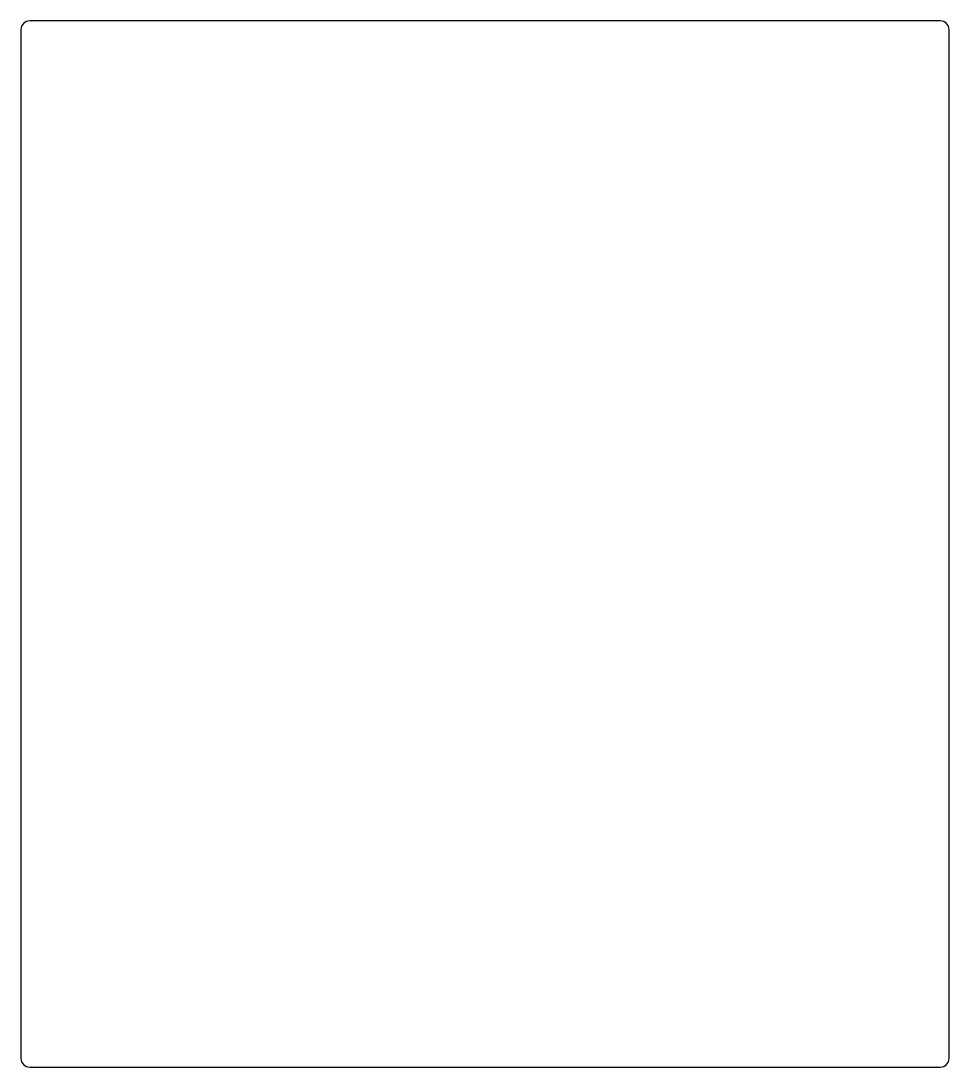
# Model space of a CAD drawing. Header units: millimetres. Extents: x -106 to 106, y -239 to 0.
import ezdxf

# ---------------------------------------------------------------- set-up
doc = ezdxf.new("R2010")
doc.units = ezdxf.units.MM
doc.layers.get('0').update_dxf_attribs({"linetype": 'CONTINUOUS'})

msp = doc.modelspace()

# ---------------------------------------------------------------- linework, layer by layer
msp.add_lwpolyline([(-106, -237, 0.414214), (-104, -239), (104, -239, 0.414214), (106, -237), (106, -2, 0.414214), (104, 0), (-104, 0, 0.414214), (-106, -2)], format="xyb", close=True)

doc.saveas('drawing.dxf')
